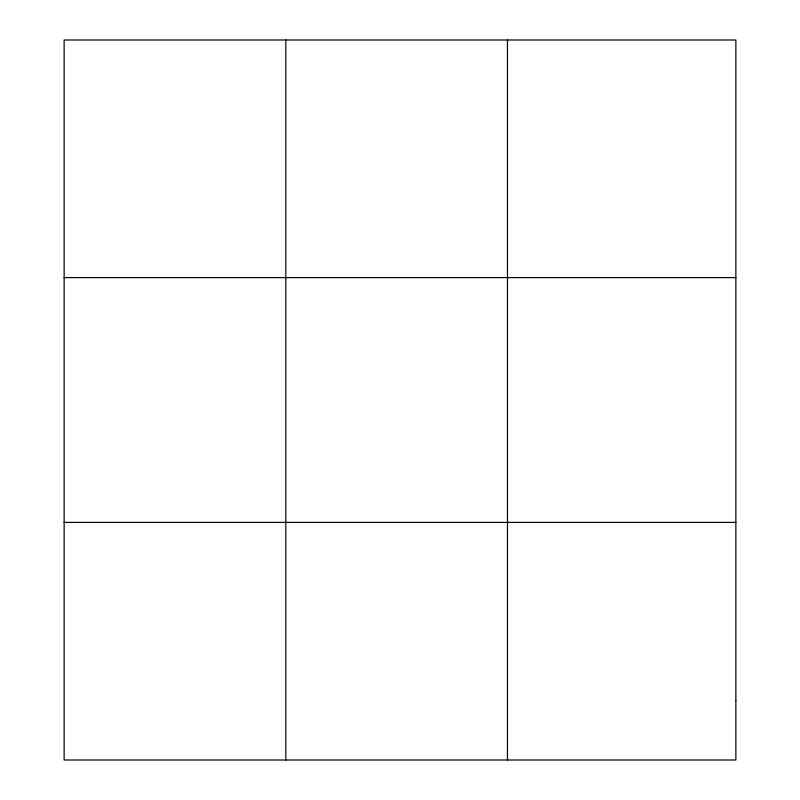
<?xml version="1.0" encoding="UTF-8"?>
<svg xmlns="http://www.w3.org/2000/svg" width="800" height="800" viewBox="0 0 800 800"><rect width="100%" height="100%" fill="white"/><g stroke="black" fill="none" stroke-linecap="round" stroke-linejoin="round"><path stroke-width="1.2" d="M285.81 40L285.81 760M507.47 40L507.47 760M64.14 277.6L735.86 277.6M64.14 522.4L735.86 522.4M735.86 700.6L735.86 760L64.14 760L64.14 40L735.86 40L735.86 700.6"/></g></svg>
